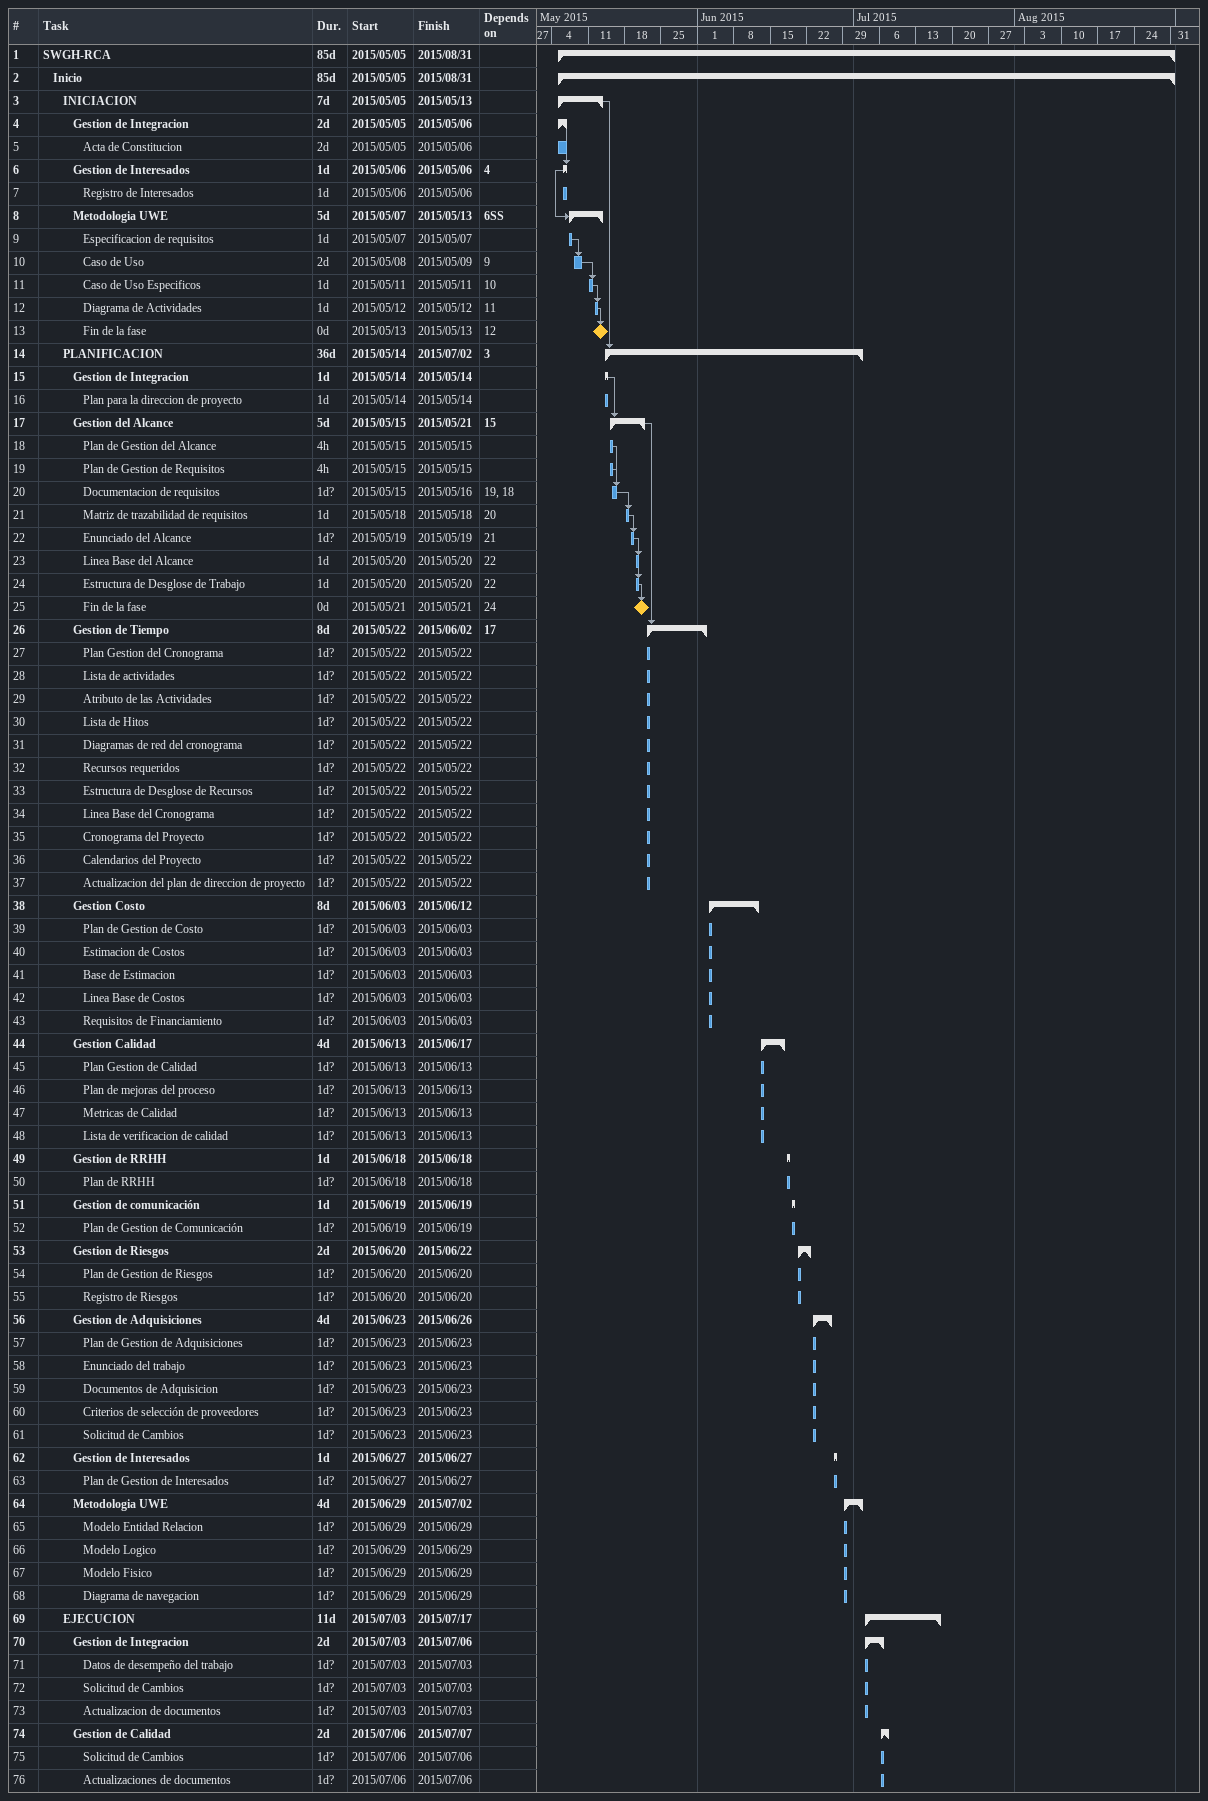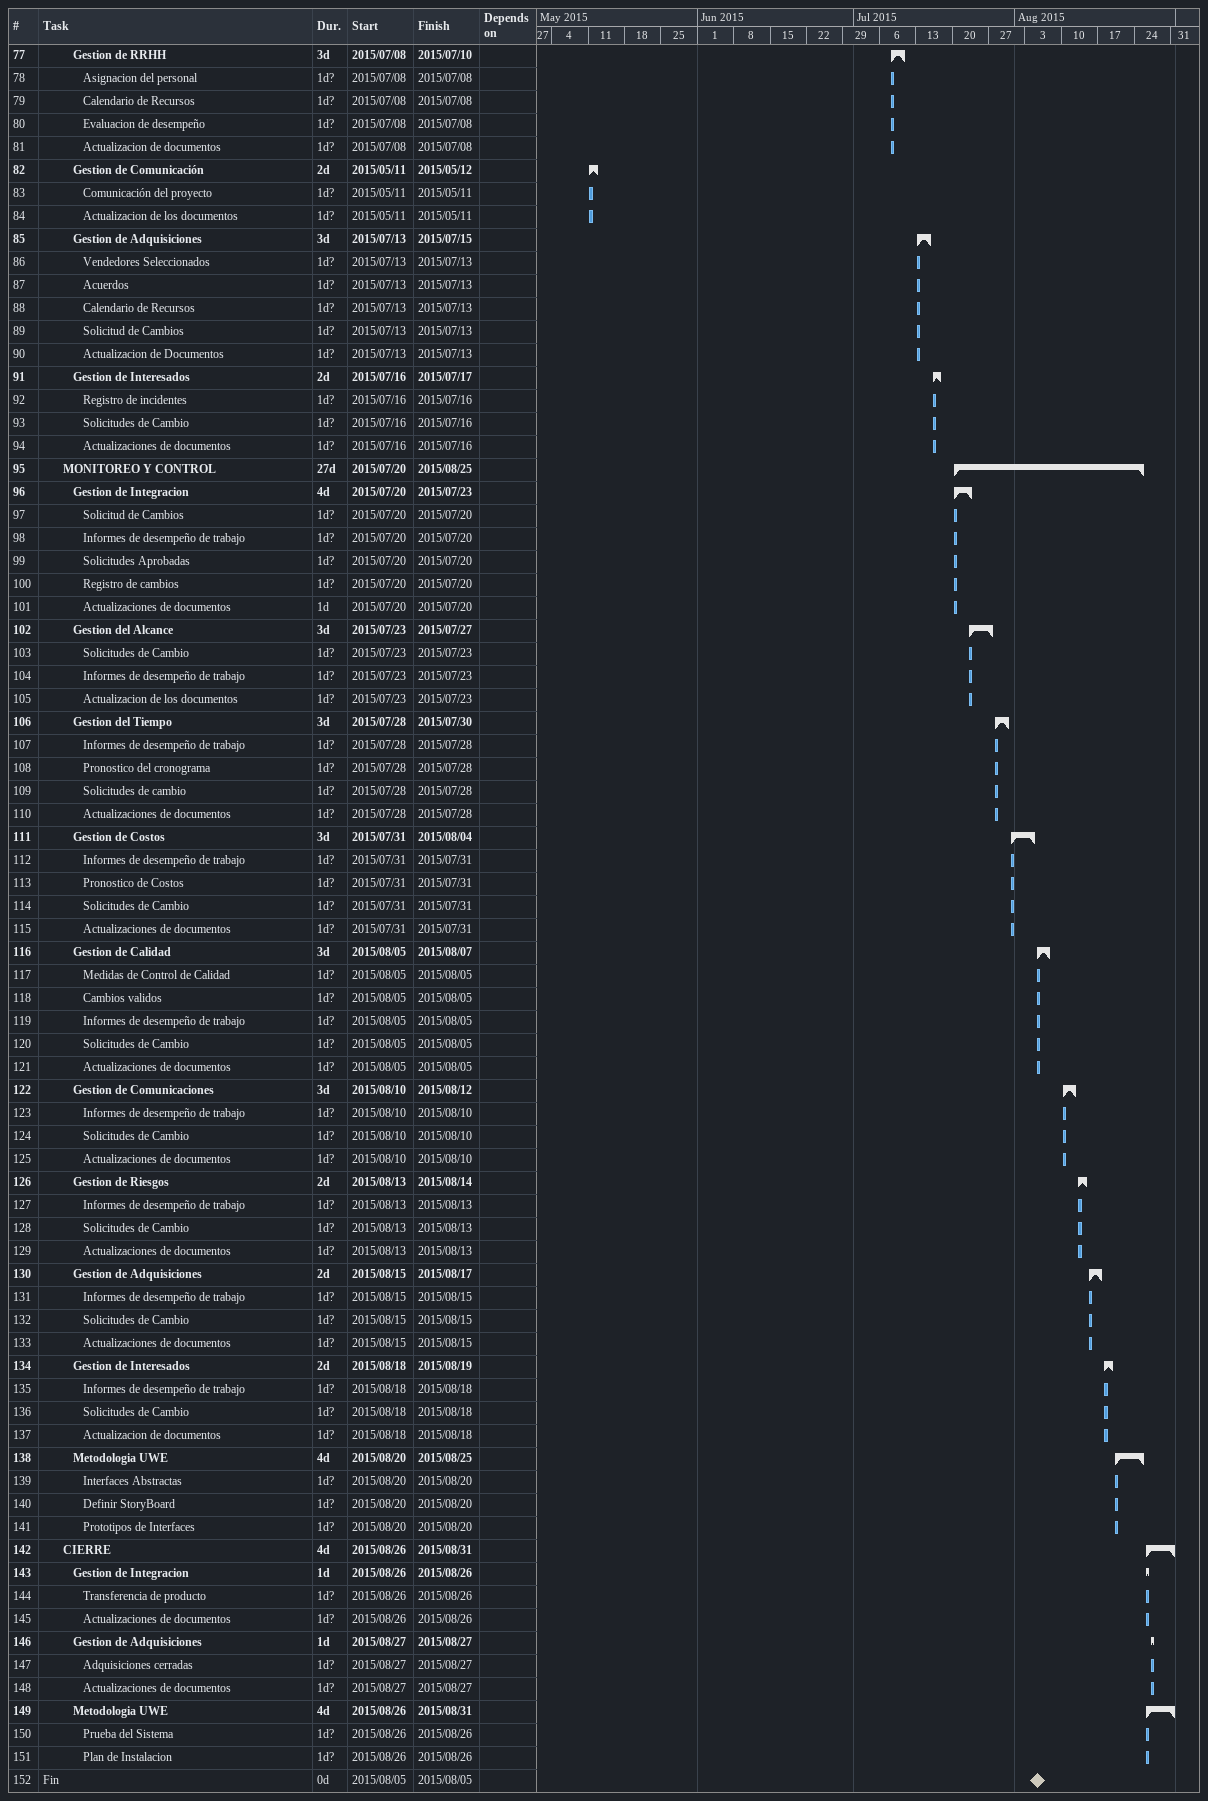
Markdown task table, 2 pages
| ID | Level | Task | Duration | Start | Finish | Predecessors |
|---|---|---|---|---|---|---|
| 1 | 1 | **SWGH-RCA** | 85d | 2015-05-05 | 2015-08-31 |  |
| 2 | 2 | **Inicio** | 85d | 2015-05-05 | 2015-08-31 |  |
| 3 | 3 | **INICIACION** | 7d | 2015-05-05 | 2015-05-13 |  |
| 4 | 4 | **Gestion de Integracion** | 2d | 2015-05-05 | 2015-05-06 |  |
| 5 | 5 | Acta de Constitucion | 2d | 2015-05-05 | 2015-05-06 |  |
| 6 | 4 | **Gestion de Interesados** | 1d | 2015-05-06 | 2015-05-06 | 4 |
| 7 | 5 | Registro de Interesados | 1d | 2015-05-06 | 2015-05-06 |  |
| 8 | 4 | **Metodologia UWE** | 5d | 2015-05-07 | 2015-05-13 | 6SS |
| 9 | 5 | Especificacion de requisitos | 1d | 2015-05-07 | 2015-05-07 |  |
| 10 | 5 | Caso de Uso | 2d | 2015-05-08 | 2015-05-09 | 9 |
| 11 | 5 | Caso de Uso Especificos | 1d | 2015-05-11 | 2015-05-11 | 10 |
| 12 | 5 | Diagrama de Actividades | 1d | 2015-05-12 | 2015-05-12 | 11 |
| 13 | 5 | Fin de la fase | 0d | 2015-05-13 | 2015-05-13 | 12 |
| 14 | 3 | **PLANIFICACION** | 36d | 2015-05-14 | 2015-07-02 | 3 |
| 15 | 4 | **Gestion de Integracion** | 1d | 2015-05-14 | 2015-05-14 |  |
| 16 | 5 | Plan para la direccion de proyecto | 1d | 2015-05-14 | 2015-05-14 |  |
| 17 | 4 | **Gestion del Alcance** | 5d | 2015-05-15 | 2015-05-21 | 15 |
| 18 | 5 | Plan de Gestion del Alcance | 4h | 2015-05-15 | 2015-05-15 |  |
| 19 | 5 | Plan de Gestion de Requisitos | 4h | 2015-05-15 | 2015-05-15 |  |
| 20 | 5 | Documentacion de requisitos | 1d? | 2015-05-15 | 2015-05-16 | 19, 18 |
| 21 | 5 | Matriz de trazabilidad de requisitos | 1d | 2015-05-18 | 2015-05-18 | 20 |
| 22 | 5 | Enunciado del Alcance | 1d? | 2015-05-19 | 2015-05-19 | 21 |
| 23 | 5 | Linea Base del Alcance | 1d | 2015-05-20 | 2015-05-20 | 22 |
| 24 | 5 | Estructura de Desglose de Trabajo | 1d | 2015-05-20 | 2015-05-20 | 22 |
| 25 | 5 | Fin de la fase | 0d | 2015-05-21 | 2015-05-21 | 24 |
| 26 | 4 | **Gestion de Tiempo** | 8d | 2015-05-22 | 2015-06-02 | 17 |
| 27 | 5 | Plan Gestion del Cronograma | 1d? | 2015-05-22 | 2015-05-22 |  |
| 28 | 5 | Lista de actividades | 1d? | 2015-05-22 | 2015-05-22 |  |
| 29 | 5 | Atributo de las Actividades | 1d? | 2015-05-22 | 2015-05-22 |  |
| 30 | 5 | Lista de Hitos | 1d? | 2015-05-22 | 2015-05-22 |  |
| 31 | 5 | Diagramas de red del cronograma | 1d? | 2015-05-22 | 2015-05-22 |  |
| 32 | 5 | Recursos requeridos | 1d? | 2015-05-22 | 2015-05-22 |  |
| 33 | 5 | Estructura de Desglose de Recursos | 1d? | 2015-05-22 | 2015-05-22 |  |
| 34 | 5 | Linea Base del Cronograma | 1d? | 2015-05-22 | 2015-05-22 |  |
| 35 | 5 | Cronograma del Proyecto | 1d? | 2015-05-22 | 2015-05-22 |  |
| 36 | 5 | Calendarios del Proyecto | 1d? | 2015-05-22 | 2015-05-22 |  |
| 37 | 5 | Actualizacion del plan de direccion de proyecto | 1d? | 2015-05-22 | 2015-05-22 |  |
| 38 | 4 | **Gestion Costo** | 8d | 2015-06-03 | 2015-06-12 |  |
| 39 | 5 | Plan de Gestion de Costo | 1d? | 2015-06-03 | 2015-06-03 |  |
| 40 | 5 | Estimacion de Costos | 1d? | 2015-06-03 | 2015-06-03 |  |
| 41 | 5 | Base de Estimacion | 1d? | 2015-06-03 | 2015-06-03 |  |
| 42 | 5 | Linea Base de Costos | 1d? | 2015-06-03 | 2015-06-03 |  |
| 43 | 5 | Requisitos de Financiamiento | 1d? | 2015-06-03 | 2015-06-03 |  |
| 44 | 4 | **Gestion Calidad** | 4d | 2015-06-13 | 2015-06-17 |  |
| 45 | 5 | Plan Gestion de Calidad | 1d? | 2015-06-13 | 2015-06-13 |  |
| 46 | 5 | Plan de mejoras del proceso | 1d? | 2015-06-13 | 2015-06-13 |  |
| 47 | 5 | Metricas de Calidad | 1d? | 2015-06-13 | 2015-06-13 |  |
| 48 | 5 | Lista de verificacion de calidad | 1d? | 2015-06-13 | 2015-06-13 |  |
| 49 | 4 | **Gestion de RRHH** | 1d | 2015-06-18 | 2015-06-18 |  |
| 50 | 5 | Plan de RRHH | 1d? | 2015-06-18 | 2015-06-18 |  |
| 51 | 4 | **Gestion de comunicación** | 1d | 2015-06-19 | 2015-06-19 |  |
| 52 | 5 | Plan de Gestion de Comunicación | 1d? | 2015-06-19 | 2015-06-19 |  |
| 53 | 4 | **Gestion de Riesgos** | 2d | 2015-06-20 | 2015-06-22 |  |
| 54 | 5 | Plan de Gestion de Riesgos | 1d? | 2015-06-20 | 2015-06-20 |  |
| 55 | 5 | Registro de Riesgos | 1d? | 2015-06-20 | 2015-06-20 |  |
| 56 | 4 | **Gestion de Adquisiciones** | 4d | 2015-06-23 | 2015-06-26 |  |
| 57 | 5 | Plan de Gestion de Adquisiciones | 1d? | 2015-06-23 | 2015-06-23 |  |
| 58 | 5 | Enunciado del trabajo | 1d? | 2015-06-23 | 2015-06-23 |  |
| 59 | 5 | Documentos de Adquisicion | 1d? | 2015-06-23 | 2015-06-23 |  |
| 60 | 5 | Criterios de selección de proveedores | 1d? | 2015-06-23 | 2015-06-23 |  |
| 61 | 5 | Solicitud de Cambios | 1d? | 2015-06-23 | 2015-06-23 |  |
| 62 | 4 | **Gestion de Interesados** | 1d | 2015-06-27 | 2015-06-27 |  |
| 63 | 5 | Plan de Gestion de Interesados | 1d? | 2015-06-27 | 2015-06-27 |  |
| 64 | 4 | **Metodologia UWE** | 4d | 2015-06-29 | 2015-07-02 |  |
| 65 | 5 | Modelo Entidad Relacion | 1d? | 2015-06-29 | 2015-06-29 |  |
| 66 | 5 | Modelo Logico | 1d? | 2015-06-29 | 2015-06-29 |  |
| 67 | 5 | Modelo Fisico | 1d? | 2015-06-29 | 2015-06-29 |  |
| 68 | 5 | Diagrama de navegacion | 1d? | 2015-06-29 | 2015-06-29 |  |
| 69 | 3 | **EJECUCION** | 11d | 2015-07-03 | 2015-07-17 |  |
| 70 | 4 | **Gestion de Integracion** | 2d | 2015-07-03 | 2015-07-06 |  |
| 71 | 5 | Datos de desempeño del trabajo | 1d? | 2015-07-03 | 2015-07-03 |  |
| 72 | 5 | Solicitud de Cambios | 1d? | 2015-07-03 | 2015-07-03 |  |
| 73 | 5 | Actualizacion de documentos | 1d? | 2015-07-03 | 2015-07-03 |  |
| 74 | 4 | **Gestion de Calidad** | 2d | 2015-07-06 | 2015-07-07 |  |
| 75 | 5 | Solicitud de Cambios | 1d? | 2015-07-06 | 2015-07-06 |  |
| 76 | 5 | Actualizaciones de documentos | 1d? | 2015-07-06 | 2015-07-06 |  |
| 77 | 4 | **Gestion de RRHH** | 3d | 2015-07-08 | 2015-07-10 |  |
| 78 | 5 | Asignacion del personal | 1d? | 2015-07-08 | 2015-07-08 |  |
| 79 | 5 | Calendario de Recursos | 1d? | 2015-07-08 | 2015-07-08 |  |
| 80 | 5 | Evaluacion de desempeño | 1d? | 2015-07-08 | 2015-07-08 |  |
| 81 | 5 | Actualizacion de documentos | 1d? | 2015-07-08 | 2015-07-08 |  |
| 82 | 4 | **Gestion de Comunicación** | 2d | 2015-05-11 | 2015-05-12 |  |
| 83 | 5 | Comunicación del proyecto | 1d? | 2015-05-11 | 2015-05-11 |  |
| 84 | 5 | Actualizacion de los documentos | 1d? | 2015-05-11 | 2015-05-11 |  |
| 85 | 4 | **Gestion de Adquisiciones** | 3d | 2015-07-13 | 2015-07-15 |  |
| 86 | 5 | Vendedores Seleccionados | 1d? | 2015-07-13 | 2015-07-13 |  |
| 87 | 5 | Acuerdos | 1d? | 2015-07-13 | 2015-07-13 |  |
| 88 | 5 | Calendario de Recursos | 1d? | 2015-07-13 | 2015-07-13 |  |
| 89 | 5 | Solicitud de Cambios | 1d? | 2015-07-13 | 2015-07-13 |  |
| 90 | 5 | Actualizacion de Documentos | 1d? | 2015-07-13 | 2015-07-13 |  |
| 91 | 4 | **Gestion de Interesados** | 2d | 2015-07-16 | 2015-07-17 |  |
| 92 | 5 | Registro de incidentes | 1d? | 2015-07-16 | 2015-07-16 |  |
| 93 | 5 | Solicitudes de Cambio | 1d? | 2015-07-16 | 2015-07-16 |  |
| 94 | 5 | Actualizaciones de documentos | 1d? | 2015-07-16 | 2015-07-16 |  |
| 95 | 3 | **MONITOREO Y CONTROL** | 27d | 2015-07-20 | 2015-08-25 |  |
| 96 | 4 | **Gestion de Integracion** | 4d | 2015-07-20 | 2015-07-23 |  |
| 97 | 5 | Solicitud de Cambios | 1d? | 2015-07-20 | 2015-07-20 |  |
| 98 | 5 | Informes de desempeño de trabajo | 1d? | 2015-07-20 | 2015-07-20 |  |
| 99 | 5 | Solicitudes Aprobadas | 1d? | 2015-07-20 | 2015-07-20 |  |
| 100 | 5 | Registro de cambios | 1d? | 2015-07-20 | 2015-07-20 |  |
| 101 | 5 | Actualizaciones de documentos | 1d | 2015-07-20 | 2015-07-20 |  |
| 102 | 4 | **Gestion del Alcance** | 3d | 2015-07-23 | 2015-07-27 |  |
| 103 | 5 | Solicitudes de Cambio | 1d? | 2015-07-23 | 2015-07-23 |  |
| 104 | 5 | Informes de desempeño de trabajo | 1d? | 2015-07-23 | 2015-07-23 |  |
| 105 | 5 | Actualizacion de los documentos | 1d? | 2015-07-23 | 2015-07-23 |  |
| 106 | 4 | **Gestion del Tiempo** | 3d | 2015-07-28 | 2015-07-30 |  |
| 107 | 5 | Informes de desempeño de trabajo | 1d? | 2015-07-28 | 2015-07-28 |  |
| 108 | 5 | Pronostico del cronograma | 1d? | 2015-07-28 | 2015-07-28 |  |
| 109 | 5 | Solicitudes de cambio | 1d? | 2015-07-28 | 2015-07-28 |  |
| 110 | 5 | Actualizaciones de documentos | 1d? | 2015-07-28 | 2015-07-28 |  |
| 111 | 4 | **Gestion de Costos** | 3d | 2015-07-31 | 2015-08-04 |  |
| 112 | 5 | Informes de desempeño de trabajo | 1d? | 2015-07-31 | 2015-07-31 |  |
| 113 | 5 | Pronostico de Costos | 1d? | 2015-07-31 | 2015-07-31 |  |
| 114 | 5 | Solicitudes de Cambio | 1d? | 2015-07-31 | 2015-07-31 |  |
| 115 | 5 | Actualizaciones de documentos | 1d? | 2015-07-31 | 2015-07-31 |  |
| 116 | 4 | **Gestion de Calidad** | 3d | 2015-08-05 | 2015-08-07 |  |
| 117 | 5 | Medidas de Control de Calidad | 1d? | 2015-08-05 | 2015-08-05 |  |
| 118 | 5 | Cambios validos | 1d? | 2015-08-05 | 2015-08-05 |  |
| 119 | 5 | Informes de desempeño de trabajo | 1d? | 2015-08-05 | 2015-08-05 |  |
| 120 | 5 | Solicitudes de Cambio | 1d? | 2015-08-05 | 2015-08-05 |  |
| 121 | 5 | Actualizaciones de documentos | 1d? | 2015-08-05 | 2015-08-05 |  |
| 122 | 4 | **Gestion de Comunicaciones** | 3d | 2015-08-10 | 2015-08-12 |  |
| 123 | 5 | Informes de desempeño de trabajo | 1d? | 2015-08-10 | 2015-08-10 |  |
| 124 | 5 | Solicitudes de Cambio | 1d? | 2015-08-10 | 2015-08-10 |  |
| 125 | 5 | Actualizaciones de documentos | 1d? | 2015-08-10 | 2015-08-10 |  |
| 126 | 4 | **Gestion de Riesgos** | 2d | 2015-08-13 | 2015-08-14 |  |
| 127 | 5 | Informes de desempeño de trabajo | 1d? | 2015-08-13 | 2015-08-13 |  |
| 128 | 5 | Solicitudes de Cambio | 1d? | 2015-08-13 | 2015-08-13 |  |
| 129 | 5 | Actualizaciones de documentos | 1d? | 2015-08-13 | 2015-08-13 |  |
| 130 | 4 | **Gestion de Adquisiciones** | 2d | 2015-08-15 | 2015-08-17 |  |
| 131 | 5 | Informes de desempeño de trabajo | 1d? | 2015-08-15 | 2015-08-15 |  |
| 132 | 5 | Solicitudes de Cambio | 1d? | 2015-08-15 | 2015-08-15 |  |
| 133 | 5 | Actualizaciones de documentos | 1d? | 2015-08-15 | 2015-08-15 |  |
| 134 | 4 | **Gestion de Interesados** | 2d | 2015-08-18 | 2015-08-19 |  |
| 135 | 5 | Informes de desempeño de trabajo | 1d? | 2015-08-18 | 2015-08-18 |  |
| 136 | 5 | Solicitudes de Cambio | 1d? | 2015-08-18 | 2015-08-18 |  |
| 137 | 5 | Actualizacion de documentos | 1d? | 2015-08-18 | 2015-08-18 |  |
| 138 | 4 | **Metodologia UWE** | 4d | 2015-08-20 | 2015-08-25 |  |
| 139 | 5 | Interfaces Abstractas | 1d? | 2015-08-20 | 2015-08-20 |  |
| 140 | 5 | Definir StoryBoard | 1d? | 2015-08-20 | 2015-08-20 |  |
| 141 | 5 | Prototipos de Interfaces | 1d? | 2015-08-20 | 2015-08-20 |  |
| 142 | 3 | **CIERRE** | 4d | 2015-08-26 | 2015-08-31 |  |
| 143 | 4 | **Gestion de Integracion** | 1d | 2015-08-26 | 2015-08-26 |  |
| 144 | 5 | Transferencia de producto | 1d? | 2015-08-26 | 2015-08-26 |  |
| 145 | 5 | Actualizaciones de documentos | 1d? | 2015-08-26 | 2015-08-26 |  |
| 146 | 4 | **Gestion de Adquisiciones** | 1d | 2015-08-27 | 2015-08-27 |  |
| 147 | 5 | Adquisiciones cerradas | 1d? | 2015-08-27 | 2015-08-27 |  |
| 148 | 5 | Actualizaciones de documentos | 1d? | 2015-08-27 | 2015-08-27 |  |
| 149 | 4 | **Metodologia UWE** | 4d | 2015-08-26 | 2015-08-31 |  |
| 150 | 5 | Prueba del Sistema | 1d? | 2015-08-26 | 2015-08-26 |  |
| 151 | 5 | Plan de Instalacion | 1d? | 2015-08-26 | 2015-08-26 |  |
| 152 | 1 | Fin | 0d | 2015-08-05 | 2015-08-05 |  |
